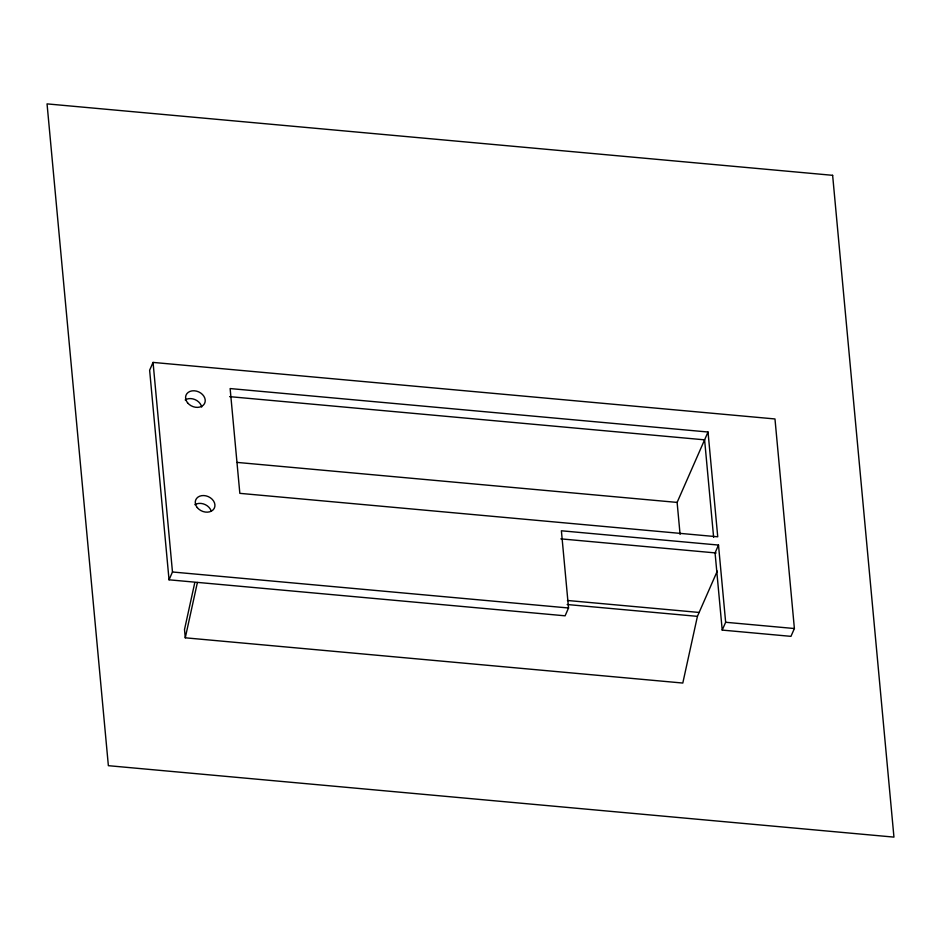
<?xml version="1.0" encoding="UTF-8"?>
<svg xmlns="http://www.w3.org/2000/svg" width="941" height="941" viewBox="0 0 941 941"><rect width="100%" height="100%" fill="white"/><g stroke="black" fill="none" stroke-linecap="round" stroke-linejoin="round"><path stroke-width="1.41" d="M194.763 582.714L184.507 629.541L185.271 637.81L682.801 683.048L697.422 616.355L717.289 571.093M185.271 637.81L197.398 582.479M153.054 362.414L149.631 370.236L169.039 579.809L565.106 615.814L568.54 607.992L561.389 530.783L718.501 545.062L725.652 622.272L722.217 630.094L790.958 636.351L794.392 628.529L774.972 418.957L153.054 362.414L172.474 571.987L169.039 579.809M680.084 534.429L677.12 502.412L708.032 432.013L230.133 388.562L239.837 493.343L717.736 536.793L708.032 432.013M718.501 545.062L715.066 552.885L722.217 630.094M229.616 396.643L704.597 439.835L713.631 537.335M237.226 462.419L677.12 502.412M560.86 538.864L716.113 552.979M567.435 600.476L699.139 612.45M567.176 604.522L697.422 616.355M172.474 571.987L568.54 607.992M725.652 622.272L794.392 628.529M185.189 399.913A10.186 7.916 23.7 0 1 195.081 399.619A10.186 7.916 23.7 0 1 201.68 407.041M194.893 504.694A10.186 7.916 23.7 0 1 211.196 511.057M832.632 175.32L47.05 103.886L108.368 765.68L893.95 837.114L832.632 175.32M187.553 402.783A10.186 7.916 23.7 0 0 204.479 403.665A10.186 7.916 23.7 0 0 194.187 390.774A10.186 7.916 23.7 0 0 187.553 402.783M197.257 507.575A10.186 7.916 23.7 0 0 214.183 508.446A10.186 7.916 23.7 0 0 203.891 495.554A10.186 7.916 23.7 0 0 197.257 507.575"/></g></svg>
